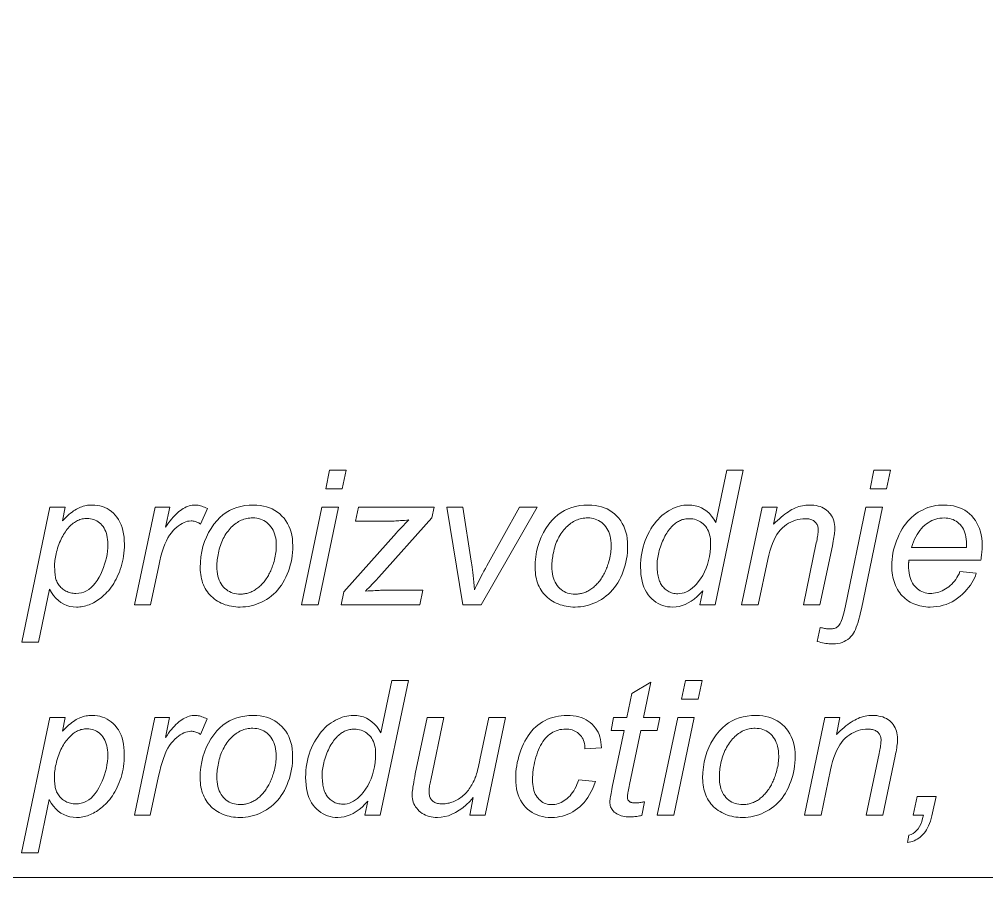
# Model space of a CAD drawing. Extents: x 0 to 420, y 0 to 594.
# Drawn here: x 185.69 to 207.22, y 207 to 226.1 of the extents above; entities that cross this region are included whole.
import ezdxf

# ---------------------------------------------------------------- set-up
doc = ezdxf.new("R2010")
doc.units = 0

msp = doc.modelspace()

# ---------------------------------------------------------------- linework, layer by layer
at = {"lineweight": 13}
msp.add_lwpolyline([(145.285, 299.372), (168.107, 207), (242.626, 207)], dxfattribs=at)
for points in [[(192.508, 215.651), (192.596, 216.07), (192.964, 216.07), (192.876, 215.651)], [(200.9, 213.385), (200.836, 213.316), (200.772, 213.254), (200.707, 213.2), (200.642, 213.152), (200.576, 213.112), (200.509, 213.079), (200.442, 213.054), (200.374, 213.036), (200.306, 213.025), (200.237, 213.021), (200.176, 213.023), (200.118, 213.03), (200.061, 213.042), (200.006, 213.058), (199.954, 213.078), (199.904, 213.103), (199.855, 213.133), (199.809, 213.167), (199.765, 213.206), (199.722, 213.249), (199.683, 213.297), (199.648, 213.349), (199.618, 213.405), (199.591, 213.465), (199.568, 213.529), (199.55, 213.597), (199.535, 213.669), (199.525, 213.746), (199.519, 213.826), (199.517, 213.911), (199.518, 213.99), (199.523, 214.067), (199.531, 214.143), (199.543, 214.218), (199.557, 214.291), (199.575, 214.363), (199.597, 214.433), (199.621, 214.503), (199.649, 214.57), (199.68, 214.637), (199.713, 214.701), (199.748, 214.761), (199.785, 214.819), (199.823, 214.873), (199.863, 214.924), (199.904, 214.971), (199.947, 215.016), (199.992, 215.057), (200.039, 215.094), (200.087, 215.129), (200.136, 215.16), (200.185, 215.188), (200.234, 215.212), (200.283, 215.234), (200.332, 215.252), (200.381, 215.266), (200.43, 215.278), (200.479, 215.286), (200.528, 215.291), (200.577, 215.292), (200.656, 215.289), (200.731, 215.277), (200.802, 215.257), (200.869, 215.23), (200.932, 215.195), (200.992, 215.152), (201.047, 215.101), (201.098, 215.042), (201.145, 214.976), (201.189, 214.902), (201.434, 216.07), (201.803, 216.07), (201.176, 213.07), (200.835, 213.07)], [(204.623, 215.651), (204.711, 216.07), (205.077, 216.07), (204.989, 215.651)], [(185.743, 212.237), (186.371, 215.243), (186.713, 215.243), (186.649, 214.941), (186.687, 214.979), (186.724, 215.015), (186.76, 215.049), (186.795, 215.08), (186.829, 215.109), (186.863, 215.135), (186.896, 215.159), (186.928, 215.18), (186.959, 215.199), (186.99, 215.216), (187.02, 215.23), (187.051, 215.243), (187.082, 215.255), (187.113, 215.265), (187.145, 215.273), (187.177, 215.28), (187.209, 215.286), (187.242, 215.289), (187.275, 215.292), (187.308, 215.292), (187.369, 215.29), (187.428, 215.283), (187.485, 215.272), (187.54, 215.256), (187.593, 215.236), (187.643, 215.211), (187.691, 215.182), (187.738, 215.148), (187.782, 215.109), (187.824, 215.066), (187.863, 215.019), (187.897, 214.968), (187.928, 214.913), (187.955, 214.854), (187.977, 214.791), (187.996, 214.725), (188.01, 214.654), (188.02, 214.579), (188.026, 214.501), (188.028, 214.419), (188.027, 214.351), (188.024, 214.285), (188.018, 214.22), (188.01, 214.157), (188, 214.094), (187.988, 214.033), (187.973, 213.973), (187.956, 213.914), (187.937, 213.856), (187.916, 213.8), (187.893, 213.745), (187.869, 213.692), (187.844, 213.642), (187.818, 213.594), (187.791, 213.548), (187.762, 213.504), (187.733, 213.462), (187.703, 213.423), (187.672, 213.386), (187.64, 213.35), (187.607, 213.317), (187.574, 213.286), (187.541, 213.257), (187.508, 213.229), (187.475, 213.203), (187.442, 213.179), (187.408, 213.157), (187.375, 213.136), (187.342, 213.118), (187.308, 213.101), (187.274, 213.086), (187.241, 213.072), (187.207, 213.06), (187.173, 213.05), (187.138, 213.041), (187.104, 213.034), (187.069, 213.028), (187.034, 213.024), (186.999, 213.022), (186.964, 213.021), (186.888, 213.025), (186.815, 213.037), (186.746, 213.057), (186.68, 213.085), (186.617, 213.12), (186.559, 213.164), (186.503, 213.216), (186.452, 213.275), (186.403, 213.343), (186.359, 213.418), (186.113, 212.237)], [(188.256, 213.07), (188.71, 215.243), (189.037, 215.243), (188.945, 214.799), (188.979, 214.848), (189.012, 214.895), (189.045, 214.939), (189.078, 214.98), (189.111, 215.018), (189.144, 215.054), (189.177, 215.088), (189.209, 215.118), (189.241, 215.146), (189.274, 215.172), (189.306, 215.195), (189.338, 215.215), (189.371, 215.233), (189.403, 215.249), (189.436, 215.262), (189.469, 215.273), (189.502, 215.282), (189.535, 215.288), (189.569, 215.291), (189.602, 215.292), (189.625, 215.292), (189.648, 215.289), (189.673, 215.285), (189.699, 215.28), (189.725, 215.273), (189.753, 215.264), (189.782, 215.253), (189.812, 215.241), (189.842, 215.228), (189.874, 215.213), (189.723, 214.869), (189.703, 214.882), (189.684, 214.894), (189.663, 214.904), (189.643, 214.913), (189.622, 214.921), (189.601, 214.927), (189.579, 214.932), (189.557, 214.936), (189.535, 214.938), (189.512, 214.938), (189.473, 214.936), (189.434, 214.93), (189.394, 214.919), (189.355, 214.904), (189.315, 214.884), (189.275, 214.86), (189.235, 214.832), (189.194, 214.8), (189.154, 214.763), (189.113, 214.722), (189.073, 214.675), (189.035, 214.621), (188.998, 214.56), (188.963, 214.493), (188.93, 214.418), (188.899, 214.337), (188.87, 214.248), (188.842, 214.153), (188.816, 214.051), (188.792, 213.942), (188.608, 213.07)], [(189.717, 213.895), (189.72, 214.02), (189.732, 214.141), (189.75, 214.257), (189.777, 214.369), (189.81, 214.477), (189.852, 214.58), (189.9, 214.679), (189.956, 214.773), (190.02, 214.863), (190.091, 214.949), (190.155, 215.014), (190.222, 215.072), (190.294, 215.124), (190.369, 215.169), (190.448, 215.207), (190.531, 215.238), (190.618, 215.262), (190.709, 215.279), (190.803, 215.289), (190.902, 215.292), (190.979, 215.29), (191.053, 215.283), (191.124, 215.27), (191.191, 215.253), (191.256, 215.231), (191.318, 215.204), (191.377, 215.172), (191.433, 215.135), (191.485, 215.094), (191.535, 215.047), (191.581, 214.996), (191.621, 214.942), (191.658, 214.884), (191.689, 214.823), (191.715, 214.758), (191.737, 214.69), (191.754, 214.619), (191.766, 214.544), (191.773, 214.466), (191.775, 214.384), (191.774, 214.31), (191.769, 214.236), (191.762, 214.164), (191.751, 214.093), (191.738, 214.022), (191.721, 213.953), (191.701, 213.885), (191.678, 213.818), (191.653, 213.752), (191.624, 213.687), (191.592, 213.624), (191.558, 213.564), (191.522, 213.507), (191.482, 213.453), (191.441, 213.402), (191.396, 213.354), (191.349, 213.31), (191.3, 213.268), (191.248, 213.229), (191.193, 213.193), (191.137, 213.16), (191.08, 213.131), (191.023, 213.105), (190.965, 213.083), (190.906, 213.064), (190.847, 213.049), (190.788, 213.036), (190.727, 213.028), (190.666, 213.023), (190.605, 213.021), (190.555, 213.022), (190.505, 213.025), (190.457, 213.031), (190.409, 213.038), (190.363, 213.048), (190.317, 213.06), (190.272, 213.074), (190.228, 213.09), (190.185, 213.109), (190.143, 213.129), (190.103, 213.152), (190.064, 213.176), (190.028, 213.203), (189.993, 213.231), (189.96, 213.26), (189.929, 213.292), (189.901, 213.325), (189.874, 213.361), (189.849, 213.398), (189.826, 213.436), (189.805, 213.477), (189.787, 213.518), (189.77, 213.561), (189.756, 213.605), (189.744, 213.65), (189.734, 213.697), (189.727, 213.744), (189.721, 213.793), (189.718, 213.843)], [(197.17, 213.895), (197.173, 214.02), (197.185, 214.141), (197.203, 214.257), (197.23, 214.369), (197.263, 214.477), (197.304, 214.58), (197.353, 214.679), (197.409, 214.773), (197.473, 214.863), (197.544, 214.949), (197.608, 215.014), (197.675, 215.072), (197.747, 215.124), (197.822, 215.169), (197.901, 215.207), (197.984, 215.238), (198.071, 215.262), (198.162, 215.279), (198.256, 215.289), (198.354, 215.292), (198.432, 215.29), (198.506, 215.283), (198.577, 215.27), (198.644, 215.253), (198.709, 215.231), (198.771, 215.204), (198.83, 215.172), (198.886, 215.135), (198.938, 215.094), (198.988, 215.047), (199.034, 214.996), (199.074, 214.942), (199.11, 214.884), (199.142, 214.823), (199.168, 214.758), (199.19, 214.69), (199.207, 214.619), (199.219, 214.544), (199.226, 214.466), (199.228, 214.384), (199.227, 214.31), (199.222, 214.236), (199.215, 214.164), (199.204, 214.093), (199.19, 214.022), (199.174, 213.953), (199.154, 213.885), (199.131, 213.818), (199.106, 213.752), (199.077, 213.687), (199.045, 213.624), (199.011, 213.564), (198.974, 213.507), (198.935, 213.453), (198.893, 213.402), (198.849, 213.354), (198.802, 213.31), (198.753, 213.268), (198.701, 213.229), (198.646, 213.193), (198.59, 213.16), (198.533, 213.131), (198.476, 213.105), (198.418, 213.083), (198.359, 213.064), (198.3, 213.049), (198.24, 213.036), (198.18, 213.028), (198.119, 213.023), (198.058, 213.021), (198.007, 213.022), (197.958, 213.025), (197.91, 213.031), (197.862, 213.038), (197.816, 213.048), (197.77, 213.06), (197.725, 213.074), (197.681, 213.09), (197.638, 213.109), (197.596, 213.129), (197.556, 213.152), (197.517, 213.176), (197.481, 213.203), (197.446, 213.231), (197.413, 213.26), (197.382, 213.292), (197.354, 213.325), (197.327, 213.361), (197.302, 213.398), (197.279, 213.436), (197.258, 213.477), (197.24, 213.518), (197.223, 213.561), (197.209, 213.605), (197.197, 213.65), (197.187, 213.697), (197.179, 213.744), (197.174, 213.793), (197.171, 213.843)], [(201.766, 213.07), (202.22, 215.243), (202.556, 215.243), (202.476, 214.865), (202.519, 214.908), (202.562, 214.949), (202.605, 214.988), (202.646, 215.024), (202.688, 215.058), (202.728, 215.089), (202.768, 215.118), (202.808, 215.144), (202.847, 215.169), (202.885, 215.19), (202.923, 215.21), (202.962, 215.227), (203, 215.242), (203.039, 215.256), (203.078, 215.267), (203.117, 215.276), (203.156, 215.283), (203.195, 215.288), (203.234, 215.291), (203.274, 215.292), (203.326, 215.291), (203.375, 215.287), (203.422, 215.28), (203.467, 215.27), (203.51, 215.257), (203.55, 215.241), (203.588, 215.222), (203.624, 215.201), (203.657, 215.176), (203.688, 215.149), (203.717, 215.12), (203.743, 215.088), (203.765, 215.055), (203.785, 215.019), (203.801, 214.982), (203.815, 214.943), (203.825, 214.902), (203.833, 214.859), (203.837, 214.814), (203.839, 214.767), (203.838, 214.741), (203.837, 214.713), (203.834, 214.682), (203.83, 214.648), (203.826, 214.611), (203.82, 214.572), (203.813, 214.529), (203.805, 214.484), (203.796, 214.437), (203.786, 214.386), (203.509, 213.07), (203.139, 213.07), (203.427, 214.447), (203.436, 214.486), (203.443, 214.523), (203.449, 214.558), (203.455, 214.591), (203.46, 214.622), (203.464, 214.65), (203.467, 214.677), (203.469, 214.701), (203.47, 214.724), (203.47, 214.744), (203.47, 214.765), (203.467, 214.786), (203.464, 214.805), (203.458, 214.824), (203.452, 214.842), (203.444, 214.859), (203.434, 214.876), (203.423, 214.891), (203.41, 214.906), (203.396, 214.92), (203.38, 214.933), (203.363, 214.944), (203.345, 214.954), (203.325, 214.963), (203.304, 214.971), (203.282, 214.977), (203.259, 214.982), (203.234, 214.985), (203.207, 214.987), (203.18, 214.988), (203.124, 214.986), (203.069, 214.979), (203.015, 214.969), (202.962, 214.955), (202.911, 214.936), (202.861, 214.914), (202.812, 214.887), (202.765, 214.857), (202.718, 214.822), (202.673, 214.783), (202.63, 214.739), (202.589, 214.689), (202.551, 214.634), (202.515, 214.572), (202.481, 214.505), (202.449, 214.432), (202.42, 214.353), (202.393, 214.268), (202.369, 214.178), (202.347, 214.081), (202.136, 213.07)], [(206.624, 213.809), (206.984, 213.772), (206.967, 213.719), (206.945, 213.666), (206.919, 213.614), (206.89, 213.562), (206.856, 213.511), (206.818, 213.46), (206.776, 213.41), (206.731, 213.36), (206.681, 213.311), (206.627, 213.262), (206.57, 213.217), (206.511, 213.176), (206.45, 213.139), (206.386, 213.108), (206.321, 213.081), (206.253, 213.06), (206.183, 213.043), (206.111, 213.031), (206.037, 213.023), (205.961, 213.021), (205.913, 213.022), (205.866, 213.025), (205.82, 213.031), (205.774, 213.039), (205.729, 213.049), (205.685, 213.061), (205.642, 213.076), (205.6, 213.092), (205.559, 213.111), (205.518, 213.133), (205.479, 213.156), (205.441, 213.181), (205.406, 213.209), (205.372, 213.238), (205.34, 213.269), (205.311, 213.303), (205.283, 213.338), (205.257, 213.376), (205.233, 213.415), (205.211, 213.457), (205.191, 213.5), (205.173, 213.544), (205.157, 213.59), (205.143, 213.637), (205.132, 213.685), (205.122, 213.734), (205.115, 213.784), (205.11, 213.835), (205.107, 213.888), (205.105, 213.942), (205.107, 214.013), (205.112, 214.083), (205.12, 214.154), (205.132, 214.223), (205.147, 214.293), (205.165, 214.361), (205.186, 214.43), (205.211, 214.498), (205.239, 214.565), (205.27, 214.633), (205.304, 214.698), (205.34, 214.76), (205.378, 214.818), (205.418, 214.873), (205.459, 214.924), (205.503, 214.972), (205.548, 215.017), (205.596, 215.058), (205.645, 215.096), (205.697, 215.13), (205.75, 215.161), (205.803, 215.188), (205.858, 215.213), (205.913, 215.234), (205.97, 215.252), (206.027, 215.266), (206.085, 215.278), (206.144, 215.286), (206.203, 215.291), (206.264, 215.292), (206.34, 215.29), (206.413, 215.283), (206.483, 215.271), (206.55, 215.254), (206.613, 215.232), (206.674, 215.206), (206.731, 215.174), (206.786, 215.138), (206.837, 215.097), (206.885, 215.051), (206.929, 215.001), (206.968, 214.947), (207.003, 214.89), (207.033, 214.83), (207.059, 214.766), (207.08, 214.698), (207.096, 214.627), (207.108, 214.552), (207.115, 214.474), (207.117, 214.392), (207.117, 214.36), (207.116, 214.328), (207.115, 214.296), (207.113, 214.263), (207.11, 214.23), (207.107, 214.198), (207.103, 214.165), (207.099, 214.131), (207.094, 214.098), (207.088, 214.065), (205.488, 214.065), (205.487, 214.052), (205.485, 214.04), (205.484, 214.028), (205.483, 214.016), (205.482, 214.004), (205.481, 213.993), (205.481, 213.982), (205.48, 213.971), (205.48, 213.96), (205.48, 213.95), (205.481, 213.891), (205.486, 213.834), (205.493, 213.78), (205.502, 213.729), (205.515, 213.681), (205.53, 213.636), (205.549, 213.594), (205.57, 213.555), (205.594, 213.518), (205.62, 213.485), (205.649, 213.454), (205.679, 213.427), (205.71, 213.403), (205.742, 213.382), (205.776, 213.364), (205.811, 213.35), (205.847, 213.338), (205.884, 213.33), (205.923, 213.325), (205.963, 213.324), (206.001, 213.325), (206.039, 213.329), (206.077, 213.335), (206.114, 213.344), (206.152, 213.355), (206.189, 213.369), (206.226, 213.385), (206.264, 213.404), (206.301, 213.425), (206.337, 213.449), (206.373, 213.475), (206.408, 213.503), (206.441, 213.534), (206.472, 213.566), (206.501, 213.601), (206.529, 213.638), (206.555, 213.678), (206.58, 213.719), (206.603, 213.763)], [(191.968, 213.07), (192.422, 215.243), (192.792, 215.243), (192.338, 213.07)], [(192.856, 213.07), (192.915, 213.357), (194.084, 214.672), (194.109, 214.7), (194.135, 214.729), (194.161, 214.757), (194.188, 214.785), (194.216, 214.814), (194.244, 214.843), (194.272, 214.872), (194.302, 214.902), (194.332, 214.931), (194.362, 214.961), (194.311, 214.956), (194.262, 214.951), (194.217, 214.947), (194.175, 214.944), (194.135, 214.941), (194.099, 214.939), (194.066, 214.937), (194.035, 214.935), (194.008, 214.935), (193.983, 214.934), (193.175, 214.934), (193.241, 215.243), (194.921, 215.243), (194.872, 215.01), (193.693, 213.686), (193.672, 213.663), (193.649, 213.638), (193.624, 213.611), (193.597, 213.583), (193.568, 213.553), (193.537, 213.521), (193.504, 213.487), (193.47, 213.452), (193.433, 213.416), (193.394, 213.377), (193.454, 213.381), (193.51, 213.384), (193.562, 213.386), (193.61, 213.389), (193.654, 213.391), (193.695, 213.393), (193.731, 213.394), (193.764, 213.395), (193.793, 213.395), (193.818, 213.396), (194.673, 213.396), (194.605, 213.07)], [(195.557, 213.07), (195.201, 215.243), (195.561, 215.243), (195.747, 214.046), (195.754, 214.004), (195.76, 213.958), (195.767, 213.906), (195.774, 213.849), (195.782, 213.788), (195.789, 213.721), (195.797, 213.65), (195.806, 213.573), (195.814, 213.492), (195.823, 213.406), (195.845, 213.453), (195.868, 213.501), (195.892, 213.551), (195.918, 213.602), (195.944, 213.654), (195.972, 213.708), (196.001, 213.763), (196.031, 213.819), (196.063, 213.877), (196.095, 213.936), (196.822, 215.243), (197.213, 215.243), (195.968, 213.07)], [(203.45, 212.254), (203.515, 212.569), (203.541, 212.562), (203.565, 212.556), (203.589, 212.551), (203.612, 212.546), (203.635, 212.543), (203.657, 212.54), (203.679, 212.537), (203.7, 212.535), (203.721, 212.534), (203.741, 212.534), (203.764, 212.535), (203.786, 212.537), (203.807, 212.541), (203.828, 212.547), (203.847, 212.554), (203.866, 212.562), (203.883, 212.573), (203.9, 212.584), (203.915, 212.598), (203.93, 212.613), (203.944, 212.631), (203.958, 212.655), (203.973, 212.685), (203.987, 212.72), (204.002, 212.761), (204.016, 212.808), (204.031, 212.86), (204.046, 212.918), (204.061, 212.981), (204.076, 213.05), (204.533, 215.243), (204.903, 215.243), (204.432, 212.982), (204.414, 212.9), (204.396, 212.824), (204.377, 212.752), (204.358, 212.686), (204.338, 212.626), (204.317, 212.571), (204.296, 212.521), (204.274, 212.477), (204.252, 212.438), (204.23, 212.405), (204.198, 212.366), (204.163, 212.331), (204.127, 212.301), (204.088, 212.274), (204.046, 212.252), (204.002, 212.233), (203.956, 212.219), (203.907, 212.209), (203.856, 212.202), (203.802, 212.2), (203.772, 212.201), (203.741, 212.203), (203.709, 212.205), (203.676, 212.209), (203.641, 212.214), (203.605, 212.22), (203.568, 212.226), (203.53, 212.234), (203.491, 212.244)], [(186.475, 213.958), (186.476, 213.911), (186.477, 213.867), (186.478, 213.826), (186.481, 213.787), (186.484, 213.752), (186.488, 213.72), (186.492, 213.691), (186.497, 213.664), (186.503, 213.641), (186.51, 213.621), (186.521, 213.595), (186.533, 213.569), (186.547, 213.545), (186.561, 213.522), (186.578, 213.5), (186.595, 213.479), (186.614, 213.459), (186.634, 213.441), (186.655, 213.423), (186.678, 213.406), (186.702, 213.39), (186.726, 213.376), (186.751, 213.364), (186.777, 213.353), (186.804, 213.344), (186.831, 213.337), (186.859, 213.331), (186.888, 213.327), (186.918, 213.325), (186.948, 213.324), (187.011, 213.327), (187.071, 213.338), (187.128, 213.356), (187.184, 213.381), (187.236, 213.414), (187.287, 213.453), (187.335, 213.5), (187.38, 213.554), (187.423, 213.615), (187.464, 213.683), (187.501, 213.755), (187.534, 213.827), (187.564, 213.9), (187.589, 213.973), (187.611, 214.046), (187.629, 214.12), (187.642, 214.193), (187.652, 214.267), (187.658, 214.342), (187.66, 214.417), (187.659, 214.471), (187.655, 214.522), (187.648, 214.571), (187.639, 214.618), (187.627, 214.661), (187.613, 214.703), (187.595, 214.742), (187.576, 214.778), (187.553, 214.812), (187.528, 214.843), (187.501, 214.872), (187.473, 214.897), (187.443, 214.92), (187.412, 214.94), (187.38, 214.956), (187.346, 214.97), (187.312, 214.98), (187.276, 214.988), (187.238, 214.992), (187.2, 214.994), (187.172, 214.993), (187.144, 214.991), (187.117, 214.987), (187.09, 214.982), (187.064, 214.975), (187.038, 214.967), (187.012, 214.957), (186.987, 214.946), (186.962, 214.933), (186.938, 214.919), (186.914, 214.903), (186.89, 214.886), (186.867, 214.868), (186.844, 214.848), (186.821, 214.826), (186.799, 214.803), (186.777, 214.778), (186.756, 214.752), (186.734, 214.725), (186.714, 214.696), (186.693, 214.666), (186.674, 214.634), (186.655, 214.601), (186.637, 214.567), (186.619, 214.531), (186.603, 214.494), (186.586, 214.456), (186.571, 214.416), (186.557, 214.375), (186.543, 214.333), (186.53, 214.29), (186.518, 214.249), (186.508, 214.209), (186.5, 214.17), (186.492, 214.132), (186.486, 214.095), (186.481, 214.059), (186.478, 214.024), (186.476, 213.991)], [(190.087, 213.932), (190.089, 213.872), (190.093, 213.815), (190.1, 213.761), (190.111, 213.71), (190.124, 213.662), (190.14, 213.617), (190.159, 213.575), (190.181, 213.535), (190.206, 213.499), (190.234, 213.466), (190.265, 213.436), (190.297, 213.409), (190.33, 213.385), (190.365, 213.365), (190.402, 213.347), (190.44, 213.333), (190.48, 213.322), (190.521, 213.314), (190.564, 213.309), (190.609, 213.308), (190.633, 213.308), (190.656, 213.309), (190.68, 213.312), (190.704, 213.315), (190.727, 213.32), (190.751, 213.325), (190.774, 213.331), (190.798, 213.338), (190.821, 213.346), (190.844, 213.356), (190.867, 213.366), (190.89, 213.377), (190.913, 213.389), (190.935, 213.402), (190.957, 213.416), (190.978, 213.431), (191, 213.447), (191.02, 213.465), (191.041, 213.483), (191.061, 213.502), (191.081, 213.522), (191.1, 213.542), (191.119, 213.563), (191.137, 213.585), (191.154, 213.607), (191.171, 213.63), (191.187, 213.653), (191.203, 213.677), (191.218, 213.701), (191.232, 213.726), (191.246, 213.751), (191.259, 213.777), (191.272, 213.803), (191.284, 213.83), (191.296, 213.857), (191.307, 213.884), (191.317, 213.912), (191.327, 213.94), (191.337, 213.968), (191.346, 213.997), (191.358, 214.037), (191.368, 214.078), (191.378, 214.117), (191.386, 214.157), (191.393, 214.196), (191.399, 214.234), (191.403, 214.273), (191.407, 214.311), (191.408, 214.349), (191.409, 214.386), (191.408, 214.444), (191.403, 214.499), (191.396, 214.551), (191.385, 214.601), (191.372, 214.648), (191.356, 214.692), (191.336, 214.734), (191.314, 214.773), (191.289, 214.809), (191.261, 214.843), (191.23, 214.874), (191.198, 214.902), (191.165, 214.926), (191.13, 214.947), (191.093, 214.965), (191.055, 214.98), (191.015, 214.991), (190.974, 214.999), (190.931, 215.004), (190.887, 215.006), (190.853, 215.005), (190.819, 215.003), (190.786, 214.999), (190.753, 214.993), (190.721, 214.985), (190.69, 214.976), (190.659, 214.965), (190.629, 214.953), (190.599, 214.939), (190.57, 214.923), (190.542, 214.906), (190.514, 214.887), (190.487, 214.867), (190.46, 214.845), (190.434, 214.821), (190.408, 214.796), (190.383, 214.77), (190.359, 214.741), (190.335, 214.712), (190.311, 214.681), (190.289, 214.648), (190.267, 214.615), (190.247, 214.58), (190.229, 214.545), (190.211, 214.508), (190.195, 214.47), (190.179, 214.432), (190.165, 214.392), (190.153, 214.351), (190.141, 214.309), (190.131, 214.267), (190.122, 214.226), (190.114, 214.186), (190.107, 214.147), (190.101, 214.109), (190.096, 214.072), (190.092, 214.035), (190.089, 214), (190.088, 213.965)], [(197.54, 213.932), (197.542, 213.872), (197.546, 213.815), (197.553, 213.761), (197.564, 213.71), (197.577, 213.662), (197.593, 213.617), (197.612, 213.575), (197.634, 213.535), (197.659, 213.499), (197.687, 213.466), (197.718, 213.436), (197.749, 213.409), (197.783, 213.385), (197.818, 213.365), (197.855, 213.347), (197.893, 213.333), (197.933, 213.322), (197.974, 213.314), (198.017, 213.309), (198.062, 213.308), (198.086, 213.308), (198.109, 213.309), (198.133, 213.312), (198.156, 213.315), (198.18, 213.32), (198.204, 213.325), (198.227, 213.331), (198.25, 213.338), (198.274, 213.346), (198.297, 213.356), (198.32, 213.366), (198.343, 213.377), (198.366, 213.389), (198.388, 213.402), (198.41, 213.416), (198.431, 213.431), (198.452, 213.447), (198.473, 213.465), (198.494, 213.483), (198.514, 213.502), (198.534, 213.522), (198.553, 213.542), (198.572, 213.563), (198.59, 213.585), (198.607, 213.607), (198.624, 213.63), (198.64, 213.653), (198.656, 213.677), (198.671, 213.701), (198.685, 213.726), (198.699, 213.751), (198.712, 213.777), (198.725, 213.803), (198.737, 213.83), (198.749, 213.857), (198.76, 213.884), (198.77, 213.912), (198.78, 213.94), (198.79, 213.968), (198.799, 213.997), (198.811, 214.037), (198.821, 214.078), (198.831, 214.117), (198.839, 214.157), (198.846, 214.196), (198.852, 214.234), (198.856, 214.273), (198.859, 214.311), (198.861, 214.349), (198.862, 214.386), (198.861, 214.444), (198.856, 214.499), (198.849, 214.551), (198.838, 214.601), (198.825, 214.648), (198.809, 214.692), (198.789, 214.734), (198.767, 214.773), (198.742, 214.809), (198.714, 214.843), (198.683, 214.874), (198.651, 214.902), (198.618, 214.926), (198.583, 214.947), (198.546, 214.965), (198.508, 214.98), (198.468, 214.991), (198.427, 214.999), (198.384, 215.004), (198.34, 215.006), (198.306, 215.005), (198.272, 215.003), (198.239, 214.999), (198.206, 214.993), (198.174, 214.985), (198.142, 214.976), (198.112, 214.965), (198.081, 214.953), (198.052, 214.939), (198.023, 214.923), (197.995, 214.906), (197.967, 214.887), (197.94, 214.867), (197.913, 214.845), (197.887, 214.821), (197.861, 214.796), (197.836, 214.77), (197.811, 214.741), (197.788, 214.712), (197.764, 214.681), (197.742, 214.648), (197.72, 214.615), (197.7, 214.58), (197.681, 214.545), (197.664, 214.508), (197.647, 214.47), (197.632, 214.432), (197.618, 214.392), (197.606, 214.351), (197.594, 214.309), (197.584, 214.267), (197.575, 214.226), (197.567, 214.186), (197.56, 214.147), (197.554, 214.109), (197.549, 214.072), (197.545, 214.035), (197.542, 214), (197.541, 213.965)], [(199.885, 213.981), (199.886, 213.936), (199.887, 213.894), (199.889, 213.853), (199.892, 213.814), (199.896, 213.778), (199.901, 213.743), (199.907, 213.71), (199.914, 213.679), (199.922, 213.65), (199.93, 213.623), (199.94, 213.597), (199.951, 213.572), (199.963, 213.548), (199.976, 213.525), (199.991, 213.503), (200.007, 213.481), (200.024, 213.461), (200.043, 213.441), (200.063, 213.423), (200.084, 213.405), (200.106, 213.388), (200.129, 213.373), (200.153, 213.36), (200.177, 213.349), (200.203, 213.339), (200.229, 213.332), (200.257, 213.326), (200.285, 213.321), (200.314, 213.319), (200.344, 213.318), (200.393, 213.32), (200.442, 213.328), (200.49, 213.341), (200.537, 213.36), (200.584, 213.383), (200.629, 213.412), (200.673, 213.446), (200.716, 213.485), (200.759, 213.53), (200.8, 213.58), (200.852, 213.651), (200.899, 213.725), (200.94, 213.803), (200.975, 213.884), (201.006, 213.968), (201.03, 214.056), (201.049, 214.147), (201.063, 214.241), (201.071, 214.338), (201.074, 214.439), (201.073, 214.49), (201.069, 214.538), (201.062, 214.584), (201.053, 214.627), (201.04, 214.669), (201.026, 214.708), (201.008, 214.745), (200.988, 214.78), (200.965, 214.812), (200.939, 214.842), (200.911, 214.87), (200.882, 214.895), (200.852, 214.916), (200.82, 214.935), (200.787, 214.951), (200.752, 214.964), (200.716, 214.975), (200.678, 214.982), (200.64, 214.986), (200.599, 214.988), (200.573, 214.987), (200.547, 214.985), (200.522, 214.982), (200.497, 214.978), (200.472, 214.973), (200.448, 214.966), (200.425, 214.959), (200.402, 214.95), (200.379, 214.94), (200.357, 214.928), (200.335, 214.916), (200.313, 214.901), (200.291, 214.885), (200.27, 214.868), (200.248, 214.848), (200.226, 214.827), (200.205, 214.805), (200.183, 214.78), (200.161, 214.754), (200.14, 214.727), (200.119, 214.697), (200.098, 214.667), (200.079, 214.634), (200.059, 214.601), (200.041, 214.565), (200.023, 214.528), (200.006, 214.49), (199.99, 214.45), (199.974, 214.409), (199.959, 214.365), (199.945, 214.322), (199.932, 214.28), (199.921, 214.239), (199.912, 214.199), (199.904, 214.16), (199.897, 214.122), (199.892, 214.085), (199.888, 214.049), (199.886, 214.014)], [(205.548, 214.347), (206.767, 214.347), (206.768, 214.358), (206.768, 214.369), (206.768, 214.379), (206.768, 214.388), (206.769, 214.396), (206.769, 214.404), (206.769, 214.411), (206.769, 214.418), (206.769, 214.424), (206.769, 214.429), (206.768, 214.483), (206.764, 214.535), (206.757, 214.584), (206.747, 214.631), (206.734, 214.675), (206.719, 214.716), (206.701, 214.755), (206.68, 214.791), (206.656, 214.825), (206.63, 214.856), (206.601, 214.884), (206.571, 214.909), (206.539, 214.931), (206.506, 214.951), (206.471, 214.967), (206.434, 214.98), (206.396, 214.991), (206.356, 214.998), (206.315, 215.002), (206.272, 215.004), (206.225, 215.002), (206.179, 214.997), (206.133, 214.989), (206.089, 214.978), (206.045, 214.963), (206.002, 214.945), (205.96, 214.924), (205.919, 214.899), (205.879, 214.871), (205.839, 214.84), (205.801, 214.806), (205.765, 214.768), (205.731, 214.727), (205.699, 214.683), (205.669, 214.635), (205.64, 214.584), (205.614, 214.53), (205.59, 214.472), (205.568, 214.411)], [(193.445, 208.703), (193.381, 208.634), (193.317, 208.572), (193.252, 208.517), (193.187, 208.47), (193.121, 208.43), (193.054, 208.397), (192.987, 208.372), (192.919, 208.353), (192.851, 208.343), (192.782, 208.339), (192.721, 208.341), (192.663, 208.348), (192.606, 208.359), (192.552, 208.375), (192.499, 208.396), (192.449, 208.421), (192.4, 208.451), (192.354, 208.485), (192.31, 208.524), (192.268, 208.567), (192.228, 208.615), (192.193, 208.667), (192.163, 208.722), (192.136, 208.783), (192.113, 208.847), (192.095, 208.915), (192.08, 208.987), (192.07, 209.064), (192.064, 209.144), (192.062, 209.229), (192.063, 209.308), (192.068, 209.385), (192.076, 209.461), (192.088, 209.536), (192.103, 209.609), (192.12, 209.681), (192.142, 209.751), (192.166, 209.82), (192.194, 209.888), (192.225, 209.955), (192.258, 210.019), (192.293, 210.079), (192.33, 210.137), (192.368, 210.191), (192.408, 210.242), (192.449, 210.289), (192.492, 210.334), (192.537, 210.375), (192.584, 210.412), (192.632, 210.447), (192.681, 210.478), (192.73, 210.506), (192.779, 210.53), (192.828, 210.551), (192.877, 210.569), (192.926, 210.584), (192.975, 210.596), (193.024, 210.604), (193.073, 210.609), (193.122, 210.61), (193.201, 210.606), (193.276, 210.595), (193.347, 210.575), (193.414, 210.548), (193.477, 210.513), (193.537, 210.47), (193.592, 210.419), (193.643, 210.36), (193.69, 210.294), (193.734, 210.22), (193.979, 211.388), (194.348, 211.388), (193.721, 208.388), (193.38, 208.388)], [(199.603, 208.689), (199.541, 208.386), (199.515, 208.379), (199.489, 208.373), (199.462, 208.368), (199.436, 208.364), (199.41, 208.36), (199.385, 208.357), (199.359, 208.354), (199.334, 208.353), (199.309, 208.352), (199.284, 208.351), (199.24, 208.352), (199.199, 208.355), (199.159, 208.361), (199.121, 208.369), (199.085, 208.378), (199.051, 208.39), (199.018, 208.404), (198.988, 208.421), (198.959, 208.439), (198.932, 208.46), (198.913, 208.477), (198.896, 208.495), (198.881, 208.514), (198.869, 208.535), (198.858, 208.556), (198.849, 208.579), (198.842, 208.603), (198.837, 208.629), (198.834, 208.655), (198.833, 208.683), (198.834, 208.699), (198.835, 208.719), (198.838, 208.742), (198.842, 208.77), (198.847, 208.801), (198.852, 208.836), (198.859, 208.874), (198.867, 208.916), (198.876, 208.962), (198.887, 209.012), (199.151, 210.275), (198.858, 210.275), (198.917, 210.561), (199.21, 210.561), (199.322, 211.095), (199.746, 211.351), (199.58, 210.561), (199.945, 210.561), (199.883, 210.275), (199.521, 210.275), (199.269, 209.074), (199.26, 209.03), (199.252, 208.989), (199.245, 208.953), (199.239, 208.92), (199.234, 208.89), (199.23, 208.865), (199.226, 208.843), (199.224, 208.825), (199.223, 208.81), (199.222, 208.799), (199.223, 208.787), (199.224, 208.774), (199.226, 208.763), (199.228, 208.752), (199.232, 208.742), (199.236, 208.732), (199.241, 208.723), (199.246, 208.714), (199.253, 208.706), (199.26, 208.699), (199.268, 208.692), (199.277, 208.687), (199.287, 208.681), (199.298, 208.677), (199.31, 208.673), (199.323, 208.67), (199.337, 208.667), (199.351, 208.666), (199.367, 208.665), (199.384, 208.664), (199.408, 208.665), (199.432, 208.665), (199.455, 208.666), (199.478, 208.668), (199.5, 208.67), (199.522, 208.673), (199.543, 208.676), (199.563, 208.68), (199.583, 208.684)], [(200.427, 210.968), (200.515, 211.388), (200.884, 211.388), (200.796, 210.968)], [(185.741, 207.555), (186.369, 210.561), (186.711, 210.561), (186.647, 210.258), (186.685, 210.297), (186.722, 210.333), (186.758, 210.367), (186.793, 210.398), (186.827, 210.426), (186.861, 210.453), (186.894, 210.477), (186.926, 210.498), (186.957, 210.517), (186.988, 210.534), (187.018, 210.548), (187.049, 210.561), (187.08, 210.573), (187.111, 210.583), (187.143, 210.591), (187.175, 210.598), (187.207, 210.603), (187.24, 210.607), (187.273, 210.61), (187.306, 210.61), (187.367, 210.608), (187.426, 210.601), (187.483, 210.59), (187.538, 210.574), (187.59, 210.554), (187.641, 210.529), (187.689, 210.5), (187.736, 210.466), (187.78, 210.427), (187.822, 210.384), (187.861, 210.337), (187.895, 210.286), (187.926, 210.231), (187.953, 210.172), (187.975, 210.109), (187.994, 210.043), (188.008, 209.972), (188.018, 209.897), (188.024, 209.819), (188.026, 209.737), (188.025, 209.669), (188.022, 209.603), (188.016, 209.538), (188.008, 209.474), (187.998, 209.412), (187.986, 209.351), (187.971, 209.291), (187.954, 209.232), (187.935, 209.174), (187.914, 209.118), (187.891, 209.063), (187.867, 209.01), (187.842, 208.96), (187.816, 208.912), (187.788, 208.866), (187.76, 208.822), (187.731, 208.78), (187.701, 208.741), (187.67, 208.703), (187.638, 208.668), (187.605, 208.635), (187.572, 208.604), (187.539, 208.575), (187.506, 208.547), (187.473, 208.521), (187.44, 208.497), (187.406, 208.475), (187.373, 208.454), (187.34, 208.436), (187.306, 208.419), (187.272, 208.404), (187.239, 208.39), (187.205, 208.378), (187.171, 208.368), (187.136, 208.359), (187.102, 208.352), (187.067, 208.346), (187.032, 208.342), (186.997, 208.34), (186.962, 208.339), (186.886, 208.343), (186.813, 208.355), (186.744, 208.375), (186.678, 208.402), (186.615, 208.438), (186.557, 208.482), (186.501, 208.533), (186.45, 208.593), (186.401, 208.66), (186.357, 208.736), (186.111, 207.555)], [(188.254, 208.388), (188.708, 210.561), (189.035, 210.561), (188.943, 210.117), (188.977, 210.166), (189.01, 210.213), (189.043, 210.256), (189.076, 210.298), (189.109, 210.336), (189.142, 210.372), (189.175, 210.405), (189.207, 210.436), (189.239, 210.464), (189.272, 210.49), (189.304, 210.513), (189.336, 210.533), (189.369, 210.551), (189.401, 210.567), (189.434, 210.58), (189.467, 210.591), (189.5, 210.6), (189.533, 210.606), (189.567, 210.609), (189.6, 210.61), (189.623, 210.61), (189.646, 210.607), (189.671, 210.603), (189.697, 210.598), (189.723, 210.59), (189.751, 210.582), (189.78, 210.571), (189.81, 210.559), (189.84, 210.546), (189.872, 210.531), (189.721, 210.187), (189.701, 210.2), (189.682, 210.212), (189.661, 210.222), (189.641, 210.231), (189.62, 210.239), (189.599, 210.245), (189.577, 210.25), (189.555, 210.254), (189.533, 210.256), (189.51, 210.256), (189.471, 210.254), (189.432, 210.248), (189.392, 210.237), (189.353, 210.222), (189.313, 210.202), (189.273, 210.178), (189.233, 210.15), (189.192, 210.118), (189.152, 210.081), (189.111, 210.039), (189.071, 209.993), (189.033, 209.939), (188.996, 209.878), (188.961, 209.811), (188.928, 209.736), (188.897, 209.655), (188.868, 209.566), (188.84, 209.471), (188.814, 209.369), (188.79, 209.26), (188.605, 208.388)], [(189.715, 209.213), (189.718, 209.338), (189.73, 209.459), (189.748, 209.575), (189.775, 209.687), (189.808, 209.794), (189.849, 209.898), (189.898, 209.996), (189.954, 210.091), (190.018, 210.181), (190.089, 210.267), (190.153, 210.332), (190.22, 210.39), (190.292, 210.442), (190.367, 210.487), (190.446, 210.524), (190.529, 210.555), (190.616, 210.579), (190.707, 210.597), (190.801, 210.607), (190.9, 210.61), (190.977, 210.608), (191.051, 210.601), (191.122, 210.588), (191.189, 210.571), (191.254, 210.549), (191.316, 210.522), (191.375, 210.49), (191.431, 210.453), (191.483, 210.411), (191.533, 210.365), (191.579, 210.314), (191.619, 210.26), (191.655, 210.202), (191.687, 210.141), (191.713, 210.076), (191.735, 210.008), (191.752, 209.937), (191.764, 209.862), (191.771, 209.784), (191.773, 209.702), (191.772, 209.627), (191.767, 209.554), (191.76, 209.482), (191.749, 209.411), (191.735, 209.34), (191.719, 209.271), (191.699, 209.203), (191.676, 209.136), (191.651, 209.07), (191.622, 209.005), (191.59, 208.942), (191.556, 208.882), (191.52, 208.825), (191.48, 208.771), (191.438, 208.72), (191.394, 208.672), (191.347, 208.627), (191.298, 208.586), (191.246, 208.547), (191.191, 208.511), (191.135, 208.478), (191.078, 208.449), (191.021, 208.423), (190.963, 208.401), (190.904, 208.382), (190.845, 208.366), (190.786, 208.354), (190.725, 208.346), (190.664, 208.341), (190.603, 208.339), (190.552, 208.34), (190.503, 208.343), (190.455, 208.349), (190.407, 208.356), (190.361, 208.366), (190.315, 208.378), (190.27, 208.392), (190.226, 208.408), (190.183, 208.427), (190.141, 208.447), (190.101, 208.47), (190.062, 208.494), (190.026, 208.521), (189.991, 208.549), (189.958, 208.578), (189.927, 208.61), (189.899, 208.643), (189.872, 208.679), (189.847, 208.715), (189.824, 208.754), (189.803, 208.795), (189.785, 208.836), (189.768, 208.879), (189.754, 208.923), (189.742, 208.968), (189.732, 209.015), (189.725, 209.062), (189.719, 209.111), (189.716, 209.161)], [(195.794, 208.781), (195.716, 208.697), (195.637, 208.622), (195.558, 208.555), (195.479, 208.498), (195.399, 208.449), (195.319, 208.41), (195.238, 208.379), (195.157, 208.357), (195.076, 208.343), (194.994, 208.339), (194.945, 208.34), (194.898, 208.345), (194.852, 208.352), (194.809, 208.362), (194.767, 208.375), (194.727, 208.391), (194.69, 208.41), (194.654, 208.431), (194.62, 208.456), (194.588, 208.483), (194.559, 208.513), (194.533, 208.543), (194.509, 208.576), (194.489, 208.609), (194.472, 208.644), (194.458, 208.679), (194.448, 208.717), (194.44, 208.755), (194.435, 208.795), (194.434, 208.836), (194.434, 208.866), (194.436, 208.899), (194.44, 208.936), (194.445, 208.977), (194.451, 209.022), (194.459, 209.071), (194.468, 209.124), (194.478, 209.181), (194.49, 209.242), (194.503, 209.307), (194.765, 210.561), (195.136, 210.561), (194.845, 209.172), (194.838, 209.138), (194.832, 209.105), (194.826, 209.074), (194.821, 209.045), (194.817, 209.017), (194.814, 208.991), (194.811, 208.966), (194.81, 208.943), (194.808, 208.922), (194.808, 208.902), (194.809, 208.878), (194.811, 208.855), (194.815, 208.833), (194.82, 208.812), (194.827, 208.792), (194.835, 208.774), (194.845, 208.756), (194.856, 208.74), (194.869, 208.725), (194.883, 208.71), (194.898, 208.697), (194.915, 208.686), (194.934, 208.675), (194.954, 208.666), (194.975, 208.659), (194.998, 208.653), (195.022, 208.648), (195.047, 208.645), (195.074, 208.642), (195.103, 208.642), (195.134, 208.643), (195.165, 208.645), (195.195, 208.649), (195.226, 208.654), (195.257, 208.661), (195.287, 208.669), (195.317, 208.679), (195.347, 208.69), (195.377, 208.703), (195.407, 208.717), (195.436, 208.733), (195.464, 208.75), (195.492, 208.768), (195.519, 208.787), (195.545, 208.806), (195.57, 208.827), (195.594, 208.85), (195.618, 208.873), (195.641, 208.897), (195.662, 208.922), (195.684, 208.948), (195.704, 208.976), (195.723, 209.004), (195.742, 209.033), (195.76, 209.063), (195.777, 209.094), (195.793, 209.126), (195.809, 209.159), (195.824, 209.192), (195.837, 209.227), (195.847, 209.251), (195.856, 209.279), (195.866, 209.31), (195.876, 209.344), (195.886, 209.382), (195.897, 209.423), (195.907, 209.468), (195.919, 209.516), (195.93, 209.567), (195.942, 209.622), (196.138, 210.561), (196.509, 210.561), (196.054, 208.388), (195.713, 208.388)], [(198.142, 209.18), (198.512, 209.141), (198.483, 209.062), (198.452, 208.987), (198.418, 208.916), (198.382, 208.849), (198.343, 208.786), (198.303, 208.728), (198.26, 208.674), (198.214, 208.624), (198.166, 208.578), (198.116, 208.536), (198.064, 208.499), (198.011, 208.465), (197.956, 208.436), (197.899, 208.41), (197.842, 208.388), (197.782, 208.37), (197.722, 208.357), (197.66, 208.347), (197.597, 208.341), (197.532, 208.339), (197.462, 208.341), (197.396, 208.348), (197.331, 208.36), (197.27, 208.376), (197.211, 208.396), (197.155, 208.421), (197.102, 208.451), (197.051, 208.486), (197.003, 208.525), (196.958, 208.568), (196.916, 208.616), (196.879, 208.667), (196.846, 208.722), (196.817, 208.781), (196.793, 208.843), (196.773, 208.909), (196.758, 208.978), (196.747, 209.051), (196.74, 209.128), (196.738, 209.209), (196.739, 209.28), (196.743, 209.351), (196.751, 209.421), (196.76, 209.491), (196.773, 209.562), (196.789, 209.631), (196.807, 209.701), (196.828, 209.77), (196.852, 209.84), (196.879, 209.908), (196.908, 209.976), (196.94, 210.039), (196.975, 210.1), (197.011, 210.157), (197.051, 210.211), (197.092, 210.262), (197.136, 210.309), (197.183, 210.353), (197.232, 210.394), (197.283, 210.431), (197.337, 210.465), (197.391, 210.496), (197.448, 210.523), (197.506, 210.546), (197.565, 210.566), (197.626, 210.582), (197.688, 210.594), (197.752, 210.603), (197.817, 210.609), (197.884, 210.61), (197.952, 210.608), (198.018, 210.602), (198.081, 210.593), (198.141, 210.579), (198.197, 210.561), (198.251, 210.539), (198.303, 210.514), (198.351, 210.484), (198.396, 210.45), (198.438, 210.413), (198.477, 210.372), (198.512, 210.329), (198.543, 210.283), (198.569, 210.234), (198.592, 210.183), (198.61, 210.13), (198.625, 210.074), (198.635, 210.015), (198.641, 209.954), (198.643, 209.89), (198.279, 209.865), (198.277, 209.906), (198.273, 209.945), (198.267, 209.981), (198.259, 210.016), (198.248, 210.05), (198.235, 210.081), (198.219, 210.111), (198.201, 210.139), (198.181, 210.165), (198.159, 210.189), (198.135, 210.211), (198.109, 210.231), (198.082, 210.248), (198.053, 210.263), (198.023, 210.276), (197.991, 210.287), (197.958, 210.295), (197.923, 210.301), (197.887, 210.304), (197.849, 210.305), (197.805, 210.304), (197.762, 210.3), (197.721, 210.293), (197.68, 210.283), (197.641, 210.27), (197.603, 210.255), (197.566, 210.236), (197.53, 210.215), (197.496, 210.191), (197.462, 210.164), (197.43, 210.135), (197.4, 210.102), (197.37, 210.066), (197.343, 210.028), (197.316, 209.986), (197.291, 209.942), (197.268, 209.895), (197.246, 209.845), (197.225, 209.792), (197.205, 209.736), (197.188, 209.678), (197.172, 209.621), (197.158, 209.565), (197.146, 209.509), (197.136, 209.453), (197.127, 209.398), (197.121, 209.344), (197.116, 209.289), (197.113, 209.235), (197.112, 209.182), (197.114, 209.128), (197.117, 209.076), (197.123, 209.028), (197.132, 208.982), (197.143, 208.938), (197.157, 208.898), (197.172, 208.861), (197.191, 208.826), (197.212, 208.794), (197.235, 208.765), (197.26, 208.738), (197.287, 208.714), (197.314, 208.694), (197.342, 208.675), (197.372, 208.66), (197.403, 208.648), (197.435, 208.638), (197.468, 208.631), (197.503, 208.627), (197.538, 208.625), (197.574, 208.627), (197.609, 208.631), (197.645, 208.638), (197.68, 208.647), (197.714, 208.66), (197.749, 208.675), (197.783, 208.693), (197.816, 208.713), (197.85, 208.736), (197.883, 208.762), (197.915, 208.791), (197.946, 208.823), (197.975, 208.858), (198.003, 208.895), (198.03, 208.935), (198.055, 208.979), (198.079, 209.025), (198.101, 209.074), (198.122, 209.125)], [(199.887, 208.388), (200.342, 210.561), (200.712, 210.561), (200.258, 208.388)], [(200.898, 209.213), (200.902, 209.338), (200.913, 209.459), (200.932, 209.575), (200.958, 209.687), (200.992, 209.794), (201.033, 209.898), (201.082, 209.996), (201.138, 210.091), (201.201, 210.181), (201.273, 210.267), (201.336, 210.332), (201.404, 210.39), (201.475, 210.442), (201.551, 210.487), (201.63, 210.524), (201.713, 210.555), (201.799, 210.579), (201.89, 210.597), (201.985, 210.607), (202.083, 210.61), (202.16, 210.608), (202.234, 210.601), (202.305, 210.588), (202.373, 210.571), (202.438, 210.549), (202.5, 210.522), (202.558, 210.49), (202.614, 210.453), (202.667, 210.411), (202.716, 210.365), (202.762, 210.314), (202.803, 210.26), (202.839, 210.202), (202.87, 210.141), (202.897, 210.076), (202.918, 210.008), (202.935, 209.937), (202.947, 209.862), (202.954, 209.784), (202.957, 209.702), (202.955, 209.627), (202.951, 209.554), (202.943, 209.482), (202.933, 209.411), (202.919, 209.34), (202.902, 209.271), (202.883, 209.203), (202.86, 209.136), (202.834, 209.07), (202.805, 209.005), (202.774, 208.942), (202.74, 208.882), (202.703, 208.825), (202.664, 208.771), (202.622, 208.72), (202.578, 208.672), (202.531, 208.627), (202.481, 208.586), (202.429, 208.547), (202.375, 208.511), (202.318, 208.478), (202.262, 208.449), (202.204, 208.423), (202.146, 208.401), (202.088, 208.382), (202.029, 208.366), (201.969, 208.354), (201.909, 208.346), (201.848, 208.341), (201.786, 208.339), (201.736, 208.34), (201.687, 208.343), (201.638, 208.349), (201.591, 208.356), (201.544, 208.366), (201.498, 208.378), (201.454, 208.392), (201.41, 208.408), (201.367, 208.427), (201.325, 208.447), (201.284, 208.47), (201.246, 208.494), (201.209, 208.521), (201.174, 208.549), (201.142, 208.578), (201.111, 208.61), (201.082, 208.643), (201.055, 208.679), (201.031, 208.715), (201.008, 208.754), (200.987, 208.795), (200.968, 208.836), (200.952, 208.879), (200.938, 208.923), (200.926, 208.968), (200.916, 209.015), (200.908, 209.062), (200.903, 209.111), (200.899, 209.161)], [(203.163, 208.388), (203.618, 210.561), (203.953, 210.561), (203.874, 210.183), (203.917, 210.226), (203.96, 210.267), (204.002, 210.306), (204.044, 210.342), (204.085, 210.376), (204.126, 210.407), (204.166, 210.436), (204.206, 210.462), (204.245, 210.486), (204.283, 210.508), (204.321, 210.527), (204.359, 210.545), (204.398, 210.56), (204.436, 210.574), (204.475, 210.585), (204.514, 210.594), (204.553, 210.601), (204.593, 210.606), (204.632, 210.609), (204.672, 210.61), (204.723, 210.609), (204.773, 210.605), (204.82, 210.597), (204.865, 210.587), (204.907, 210.575), (204.948, 210.559), (204.986, 210.54), (205.021, 210.519), (205.055, 210.494), (205.086, 210.467), (205.115, 210.438), (205.14, 210.406), (205.163, 210.373), (205.182, 210.337), (205.199, 210.3), (205.212, 210.261), (205.223, 210.219), (205.23, 210.176), (205.235, 210.131), (205.236, 210.084), (205.236, 210.059), (205.234, 210.031), (205.232, 209.999), (205.228, 209.966), (205.223, 209.929), (205.217, 209.889), (205.21, 209.847), (205.202, 209.802), (205.193, 209.754), (205.183, 209.704), (204.907, 208.388), (204.537, 208.388), (204.825, 209.765), (204.833, 209.804), (204.841, 209.841), (204.847, 209.876), (204.853, 209.909), (204.857, 209.94), (204.861, 209.968), (204.864, 209.995), (204.866, 210.019), (204.868, 210.042), (204.868, 210.062), (204.867, 210.083), (204.865, 210.104), (204.861, 210.123), (204.856, 210.142), (204.849, 210.16), (204.841, 210.177), (204.832, 210.194), (204.82, 210.209), (204.808, 210.224), (204.793, 210.238), (204.778, 210.251), (204.761, 210.262), (204.743, 210.272), (204.723, 210.281), (204.702, 210.289), (204.68, 210.295), (204.656, 210.299), (204.631, 210.303), (204.605, 210.305), (204.578, 210.305), (204.521, 210.303), (204.466, 210.297), (204.412, 210.287), (204.36, 210.273), (204.309, 210.254), (204.259, 210.232), (204.21, 210.205), (204.162, 210.174), (204.116, 210.14), (204.071, 210.101), (204.028, 210.057), (203.987, 210.007), (203.948, 209.952), (203.912, 209.89), (203.878, 209.823), (203.847, 209.75), (203.818, 209.671), (203.791, 209.586), (203.767, 209.495), (203.745, 209.399), (203.534, 208.388)], [(186.473, 209.276), (186.474, 209.229), (186.475, 209.185), (186.476, 209.143), (186.479, 209.105), (186.482, 209.07), (186.486, 209.038), (186.49, 209.008), (186.495, 208.982), (186.501, 208.959), (186.508, 208.938), (186.519, 208.912), (186.531, 208.887), (186.545, 208.863), (186.559, 208.84), (186.576, 208.818), (186.593, 208.797), (186.612, 208.777), (186.632, 208.758), (186.653, 208.74), (186.676, 208.724), (186.699, 208.708), (186.724, 208.694), (186.749, 208.682), (186.775, 208.671), (186.802, 208.662), (186.829, 208.655), (186.857, 208.649), (186.886, 208.645), (186.916, 208.643), (186.946, 208.642), (187.009, 208.645), (187.069, 208.656), (187.126, 208.674), (187.182, 208.699), (187.234, 208.732), (187.285, 208.771), (187.333, 208.818), (187.378, 208.872), (187.421, 208.933), (187.462, 209.001), (187.499, 209.073), (187.532, 209.145), (187.562, 209.218), (187.587, 209.291), (187.609, 209.364), (187.627, 209.437), (187.64, 209.511), (187.65, 209.585), (187.656, 209.66), (187.658, 209.735), (187.657, 209.789), (187.653, 209.84), (187.646, 209.889), (187.637, 209.935), (187.625, 209.979), (187.611, 210.021), (187.593, 210.06), (187.574, 210.096), (187.551, 210.13), (187.526, 210.161), (187.499, 210.19), (187.471, 210.215), (187.441, 210.238), (187.41, 210.257), (187.378, 210.274), (187.344, 210.288), (187.31, 210.298), (187.274, 210.306), (187.236, 210.31), (187.198, 210.312), (187.17, 210.311), (187.142, 210.309), (187.115, 210.305), (187.088, 210.3), (187.062, 210.293), (187.036, 210.285), (187.01, 210.275), (186.985, 210.264), (186.96, 210.251), (186.936, 210.237), (186.912, 210.221), (186.888, 210.204), (186.865, 210.185), (186.842, 210.165), (186.819, 210.144), (186.797, 210.121), (186.775, 210.096), (186.754, 210.07), (186.732, 210.043), (186.712, 210.014), (186.691, 209.984), (186.672, 209.952), (186.653, 209.919), (186.635, 209.885), (186.617, 209.849), (186.6, 209.812), (186.584, 209.774), (186.569, 209.734), (186.555, 209.693), (186.541, 209.651), (186.528, 209.608), (186.516, 209.567), (186.506, 209.527), (186.497, 209.488), (186.49, 209.45), (186.484, 209.413), (186.479, 209.377), (186.476, 209.342), (186.474, 209.309)], [(190.085, 209.25), (190.087, 209.19), (190.091, 209.133), (190.098, 209.079), (190.109, 209.028), (190.122, 208.98), (190.138, 208.935), (190.157, 208.892), (190.179, 208.853), (190.204, 208.817), (190.232, 208.784), (190.263, 208.754), (190.295, 208.727), (190.328, 208.703), (190.363, 208.682), (190.4, 208.665), (190.438, 208.651), (190.478, 208.64), (190.519, 208.632), (190.562, 208.627), (190.607, 208.625), (190.631, 208.626), (190.654, 208.627), (190.678, 208.63), (190.701, 208.633), (190.725, 208.637), (190.749, 208.643), (190.772, 208.649), (190.795, 208.656), (190.819, 208.664), (190.842, 208.673), (190.865, 208.684), (190.888, 208.695), (190.911, 208.707), (190.933, 208.72), (190.955, 208.734), (190.976, 208.749), (190.997, 208.765), (191.018, 208.783), (191.039, 208.801), (191.059, 208.82), (191.079, 208.84), (191.098, 208.86), (191.117, 208.881), (191.135, 208.903), (191.152, 208.925), (191.169, 208.948), (191.185, 208.971), (191.201, 208.995), (191.216, 209.019), (191.23, 209.044), (191.244, 209.069), (191.257, 209.095), (191.27, 209.121), (191.282, 209.148), (191.294, 209.175), (191.305, 209.202), (191.315, 209.23), (191.325, 209.258), (191.335, 209.286), (191.344, 209.315), (191.356, 209.355), (191.366, 209.395), (191.376, 209.435), (191.384, 209.474), (191.391, 209.514), (191.397, 209.552), (191.401, 209.591), (191.404, 209.629), (191.406, 209.666), (191.407, 209.704), (191.406, 209.761), (191.401, 209.816), (191.394, 209.869), (191.383, 209.918), (191.37, 209.965), (191.354, 210.01), (191.334, 210.052), (191.312, 210.091), (191.287, 210.127), (191.259, 210.161), (191.228, 210.192), (191.196, 210.22), (191.163, 210.244), (191.128, 210.265), (191.091, 210.283), (191.053, 210.298), (191.013, 210.309), (190.972, 210.317), (190.929, 210.322), (190.885, 210.324), (190.851, 210.323), (190.817, 210.321), (190.784, 210.316), (190.751, 210.311), (190.719, 210.303), (190.688, 210.294), (190.657, 210.283), (190.627, 210.271), (190.597, 210.257), (190.568, 210.241), (190.54, 210.224), (190.512, 210.205), (190.485, 210.184), (190.458, 210.162), (190.432, 210.139), (190.406, 210.114), (190.381, 210.087), (190.356, 210.059), (190.333, 210.03), (190.309, 209.999), (190.287, 209.966), (190.265, 209.933), (190.245, 209.898), (190.226, 209.862), (190.209, 209.826), (190.192, 209.788), (190.177, 209.749), (190.163, 209.71), (190.151, 209.669), (190.139, 209.627), (190.129, 209.585), (190.12, 209.544), (190.112, 209.504), (190.105, 209.465), (190.099, 209.427), (190.094, 209.389), (190.09, 209.353), (190.087, 209.318), (190.086, 209.283)], [(192.43, 209.299), (192.431, 209.254), (192.432, 209.212), (192.434, 209.171), (192.437, 209.132), (192.441, 209.096), (192.446, 209.061), (192.452, 209.028), (192.459, 208.997), (192.467, 208.968), (192.475, 208.941), (192.485, 208.915), (192.496, 208.89), (192.508, 208.866), (192.521, 208.843), (192.536, 208.821), (192.552, 208.799), (192.569, 208.779), (192.588, 208.759), (192.608, 208.74), (192.629, 208.723), (192.651, 208.706), (192.674, 208.691), (192.698, 208.678), (192.722, 208.667), (192.748, 208.657), (192.774, 208.65), (192.802, 208.643), (192.83, 208.639), (192.859, 208.636), (192.889, 208.636), (192.938, 208.638), (192.987, 208.646), (193.035, 208.659), (193.082, 208.678), (193.129, 208.701), (193.174, 208.73), (193.218, 208.764), (193.261, 208.803), (193.304, 208.848), (193.345, 208.898), (193.397, 208.969), (193.444, 209.043), (193.485, 209.121), (193.52, 209.202), (193.551, 209.286), (193.575, 209.374), (193.594, 209.465), (193.608, 209.559), (193.616, 209.656), (193.619, 209.757), (193.618, 209.807), (193.614, 209.856), (193.607, 209.902), (193.598, 209.945), (193.585, 209.987), (193.571, 210.026), (193.553, 210.063), (193.533, 210.098), (193.51, 210.13), (193.484, 210.16), (193.456, 210.188), (193.427, 210.212), (193.397, 210.234), (193.365, 210.253), (193.332, 210.269), (193.297, 210.282), (193.261, 210.292), (193.223, 210.3), (193.185, 210.304), (193.144, 210.305), (193.118, 210.305), (193.092, 210.303), (193.067, 210.3), (193.042, 210.296), (193.017, 210.291), (192.993, 210.284), (192.97, 210.276), (192.947, 210.267), (192.924, 210.257), (192.902, 210.246), (192.88, 210.233), (192.858, 210.219), (192.836, 210.203), (192.815, 210.185), (192.793, 210.166), (192.771, 210.145), (192.75, 210.122), (192.728, 210.098), (192.706, 210.072), (192.685, 210.045), (192.664, 210.015), (192.643, 209.985), (192.624, 209.952), (192.604, 209.918), (192.586, 209.883), (192.568, 209.846), (192.551, 209.808), (192.535, 209.768), (192.519, 209.726), (192.504, 209.683), (192.49, 209.64), (192.477, 209.598), (192.466, 209.557), (192.457, 209.517), (192.449, 209.478), (192.442, 209.44), (192.437, 209.403), (192.433, 209.367), (192.431, 209.332)], [(201.269, 209.25), (201.27, 209.19), (201.274, 209.133), (201.282, 209.079), (201.292, 209.028), (201.305, 208.98), (201.322, 208.935), (201.341, 208.892), (201.363, 208.853), (201.388, 208.817), (201.416, 208.784), (201.446, 208.754), (201.478, 208.727), (201.511, 208.703), (201.547, 208.682), (201.583, 208.665), (201.621, 208.651), (201.661, 208.64), (201.703, 208.632), (201.746, 208.627), (201.79, 208.625), (201.814, 208.626), (201.838, 208.627), (201.861, 208.63), (201.885, 208.633), (201.909, 208.637), (201.932, 208.643), (201.956, 208.649), (201.979, 208.656), (202.002, 208.664), (202.026, 208.673), (202.049, 208.684), (202.072, 208.695), (202.094, 208.707), (202.116, 208.72), (202.138, 208.734), (202.16, 208.749), (202.181, 208.765), (202.202, 208.783), (202.222, 208.801), (202.243, 208.82), (202.262, 208.84), (202.282, 208.86), (202.3, 208.881), (202.318, 208.903), (202.335, 208.925), (202.352, 208.948), (202.368, 208.971), (202.384, 208.995), (202.399, 209.019), (202.413, 209.044), (202.427, 209.069), (202.441, 209.095), (202.453, 209.121), (202.466, 209.148), (202.477, 209.175), (202.488, 209.202), (202.499, 209.23), (202.509, 209.258), (202.518, 209.286), (202.527, 209.315), (202.539, 209.355), (202.55, 209.395), (202.559, 209.435), (202.568, 209.474), (202.575, 209.514), (202.58, 209.552), (202.585, 209.591), (202.588, 209.629), (202.59, 209.666), (202.59, 209.704), (202.589, 209.761), (202.585, 209.816), (202.577, 209.869), (202.567, 209.918), (202.553, 209.965), (202.537, 210.01), (202.518, 210.052), (202.496, 210.091), (202.47, 210.127), (202.442, 210.161), (202.412, 210.192), (202.38, 210.22), (202.346, 210.244), (202.311, 210.265), (202.275, 210.283), (202.236, 210.298), (202.197, 210.309), (202.156, 210.317), (202.113, 210.322), (202.069, 210.324), (202.034, 210.323), (202, 210.321), (201.967, 210.316), (201.934, 210.311), (201.902, 210.303), (201.871, 210.294), (201.84, 210.283), (201.81, 210.271), (201.78, 210.257), (201.751, 210.241), (201.723, 210.224), (201.695, 210.205), (201.668, 210.184), (201.641, 210.162), (201.615, 210.139), (201.59, 210.114), (201.564, 210.087), (201.54, 210.059), (201.516, 210.03), (201.493, 209.999), (201.47, 209.966), (201.449, 209.933), (201.429, 209.898), (201.41, 209.862), (201.392, 209.826), (201.376, 209.788), (201.361, 209.749), (201.347, 209.71), (201.334, 209.669), (201.323, 209.627), (201.312, 209.585), (201.303, 209.544), (201.295, 209.504), (201.288, 209.465), (201.282, 209.427), (201.277, 209.389), (201.273, 209.353), (201.271, 209.318), (201.269, 209.283)], [(205.582, 208.388), (205.67, 208.808), (206.092, 208.808), (206.016, 208.441), (206.001, 208.377), (205.985, 208.316), (205.967, 208.259), (205.948, 208.206), (205.927, 208.156), (205.905, 208.109), (205.881, 208.066), (205.856, 208.027), (205.829, 207.991), (205.8, 207.958), (205.77, 207.929), (205.74, 207.902), (205.708, 207.878), (205.675, 207.856), (205.641, 207.838), (205.606, 207.821), (205.57, 207.808), (205.533, 207.797), (205.495, 207.788), (205.455, 207.782), (205.49, 207.944), (205.537, 207.961), (205.581, 207.983), (205.621, 208.012), (205.659, 208.047), (205.692, 208.089), (205.723, 208.136), (205.75, 208.19), (205.774, 208.25), (205.794, 208.316), (205.812, 208.388)]]:
    msp.add_lwpolyline(points, close=True, dxfattribs=at)

doc.saveas('drawing.dxf')
